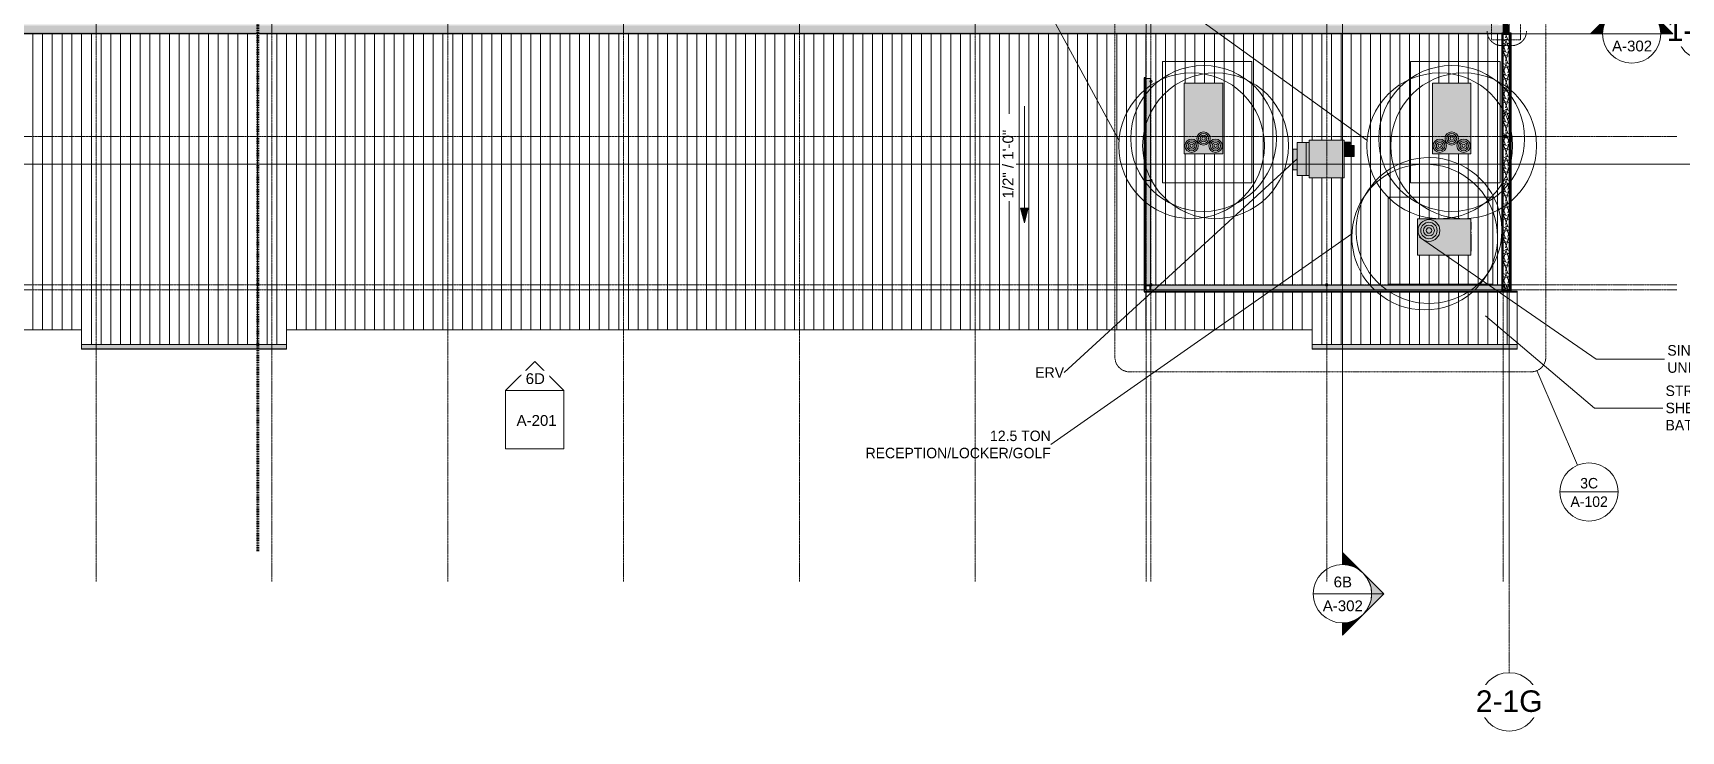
# Model space of a CAD drawing. Header units: inches. Extents: x 21290 to 29226, y -23522 to -20467.
# Drawn here: x 23850 to 26564, y -23522 to -22373 of the extents above; entities that cross this region are included whole.
import ezdxf

# ---------------------------------------------------------------- set-up
doc = ezdxf.new("R2010")
doc.units = ezdxf.units.IN
doc.header["$MEASUREMENT"] = 0
for name, pattern in [('Dash', [0.25, 0.125, -0.125]), ('Dash Dot 3_16_', [0.3125, 0.1875, -0.0625, 0, -0.0625]), ('Grid Line 1_2_', [0.875, 0.5, -0.125, 0.125, -0.125])]:
    doc.linetypes.add(name, pattern=pattern)
for name, color, linetype, lineweight in [('A-ANNO-IDEN', 131, 'Continuous', 9), ('A-ANNO-MATC', 214, 'Dash', 140), ('A-ANNO-SYMB', 150, 'Continuous', 9), ('A-ROOF', 132, 'Continuous', 9), ('A-ROOF-OTLN', 132, 'Continuous', 9), ('A-ROOF-PATT', 132, 'Continuous', 9), ('A-WALL', 113, 'Continuous', 9), ('A-WALL-PATT', 111, 'Continuous', 25), ('G-ANNO-DIMS', 111, 'Continuous', 9), ('G-ANNO-SYMB', 111, 'Continuous', 9), ('I-WALL', 2, 'Continuous', 9), ('M-EQPM', 50, 'Continuous', 9), ('M-EQPM-IDEN', 50, 'Continuous', 9), ('M-HVAC-DUCT', 70, 'Continuous', 9), ('M-HVAC-DUCT-ANNO', 70, 'Continuous', 9), ('S-BEAM', 12, 'Continuous', 9), ('S-COLS', 52, 'Continuous', 9), ('S-GRID', 1, 'Continuous', 9), ('S-GRID-IDEN', 1, 'Continuous', 9)]:
    doc.layers.add(name, color=color, linetype=linetype, lineweight=lineweight)
doc.styles.add('Arial', font='arial.ttf', dxfattribs={"height": 35.407186})
doc.styles.add('Arial_1', font='arial.ttf', dxfattribs={"height": 17.703593})
doc.styles.add('Century Gothic', font='GOTHIC.TTF', dxfattribs={"height": 17.245342})
pattern_1 = [(45, (0, 0), (-19.00703, 19.00703), []), (45, (0, 28.8), (-19.00703, 19.00703), [])]

# ---------------------------------------------------------------- blocks, each defined once
blk = doc.blocks.new('Carrier_48TC_Standard_Efficiency_Gas_Heat_Electric_Cooling_Packaged_Rooftop_Unit_3_to_15_nominal_tons - 15 ton 48TC__16-873539-Roof Low')
at = {"layer": 'M-EQPM'}
for points in [[(-57.9, -31.7), (57.9, -31.7), (57.9, 31.7), (-57.9, 31.7)], [(57.9, 15.4), (58.1, 15.4), (58.1, 27.3), (57.9, 27.3)], [(57.9, -25.1), (58.1, -25.1), (58.1, 6.7), (57.9, 6.7)]]:
    blk.add_hatch(color=256, dxfattribs=at).paths.add_polyline_path(points, flags=0)
for p, q in [((-105.9, -79.7), (-105.9, 67.7)), ((-105.9, 67.7), (93.9, 67.7)), ((93.9, 67.7), (93.9, -79.7)), ((57.9, 31.7), (-57.9, 31.7)), ((-57.9, 31.7), (-57.9, -31.7)), ((57.9, -31.7), (57.9, 31.7)), ((58.1, 27.3), (57.9, 27.3)), ((58.1, 27.3), (58.1, 15.4)), ((57.9, 15.4), (58.1, 15.4)), ((58.1, 10.3), (57.9, 10.3)), ((57.9, 9.3), (58.1, 9.3)), ((58.1, 6.7), (57.9, 6.7)), ((58.1, 9.3), (58.1, 10.3)), ((58.1, 10.3), (58.1, 9.3)), ((58.1, 6.7), (58.1, -25.1)), ((57.9, -25.1), (58.1, -25.1)), ((-57.9, -31.7), (57.9, -31.7)), ((93.9, -79.7), (-105.9, -79.7))]:
    blk.add_line(p, q, dxfattribs=at)
for centre, radius in [((-44.9, 19.7), 120), ((-32.9, 0), 120), ((-32.9, 0), 120), ((-44.9, -19.7), 120), ((-44.9, 19.7), 11), ((-44.9, 19.7), 8.25), ((-44.9, 19.7), 5.5), ((-44.9, 19.7), 2.75), ((-32.9, 0), 11), ((-32.9, 0), 8.25), ((-32.9, 0), 5.5), ((-32.9, 0), 2.75), ((-44.9, -19.7), 11), ((-44.9, -19.7), 8.25), ((-44.9, -19.7), 5.5), ((-44.9, -19.7), 2.75)]:
    blk.add_circle(centre, radius, dxfattribs=at)
blk = doc.blocks.new('Carrier_48TC_Standard_Efficiency_Gas_Heat_Electric_Cooling_Packaged_Rooftop_Unit_3_to_15_nominal_tons - 12_5 ton 48TC__14-1350227-Roof Low')
at = {"layer": 'M-EQPM'}
for points in [[(-21, -29.8), (44.1, -29.8), (44.1, 29.7), (-44.1, 29.7), (-44.1, -29.8)], [(44.1, 12.1), (44.2, 12.1), (44.2, 24.7), (44.1, 24.7), (44.1, 23.2)], [(44.1, -23.5), (44.2, -23.5), (44.2, 4.9), (44.1, 4.9), (44.1, -15.5)]]:
    blk.add_hatch(color=256, dxfattribs=at).paths.add_polyline_path(points, flags=0)
for p, q in [((-92.1, -77.8), (-92.1, 65.7)), ((-92.1, 65.7), (80.1, 65.7)), ((80.1, 65.7), (80.1, -77.8)), ((44.1, 29.7), (-44.1, 29.7)), ((-44.1, 29.7), (-44.1, -29.8)), ((44.1, -29.8), (44.1, 29.7)), ((44.2, 24.7), (44.1, 24.7)), ((44.1, 12.1), (44.2, 12.1)), ((44.2, 8.1), (44.1, 8.1)), ((44.1, 7.1), (44.2, 7.1)), ((44.2, 4.9), (44.1, 4.9)), ((44.2, 24.7), (44.2, 12.1)), ((44.2, 7.1), (44.2, 8.1)), ((44.2, 8.1), (44.2, 7.1)), ((44.2, 4.9), (44.2, -23.5)), ((44.1, -23.5), (44.2, -23.5)), ((-44.1, -29.8), (44.1, -29.8)), ((80.1, -77.8), (-92.1, -77.8))]:
    blk.add_line(p, q, dxfattribs=at)
for radius in [18, 13.5, 9, 4.5]:
    blk.add_circle((-25.1, 10.7), radius, dxfattribs=at)
for centre, start, end in [((-32.1, 0), 313.3123, 180), ((-25.1, 10.7), 1.1219, 234.8678), ((-25.1, 10.7), 305.2366, 358.8781), ((-32.1, 0), 180, 226.7193), ((-32.1, 0), 228.6451, 311.272), ((-25.1, 10.7), 237.2051, 302.7287)]:
    blk.add_arc(centre, 120, start, end, dxfattribs=at)
blk = doc.blocks.new('he3xrtf - 115 V Single Phase-880047-Roof Low')
at = {"layer": 'M-EQPM'}
for points in [[(-28.6, 31.2), (-28.6, -31.2), (28.6, -31.2), (28.6, 31.2)], [(28.6, 27), (28.6, -27), (33.7, -27), (33.7, 27)], [(33.7, 27), (33.7, -27), (48.5, -27), (48.5, 27)], [(-45.4, -4), (-45.4, -22), (-28.6, -22), (-28.6, -4)], [(-28.6, -23.8), (-38.8, -23.8), (-38.8, -27.8), (-28.6, -27.8)]]:
    blk.add_hatch(color=256, dxfattribs=at).paths.add_polyline_path(points, flags=0)
at = {"layer": 'M-EQPM', "lineweight": 15}
for p, q in [((28.6, 31.2), (-28.6, 31.2)), ((-28.6, 31.2), (-28.6, -31.2)), ((28.6, -31.2), (28.6, 31.2)), ((28.6, 27), (33.7, 27)), ((28.6, -27), (28.6, 27)), ((33.7, 27), (48.5, 27)), ((33.7, 27), (33.7, -27)), ((48.5, 27), (48.5, -27)), ((-45.4, -4), (-28.6, -4)), ((-45.4, -4), (-45.4, -22)), ((-28.6, -22), (-45.4, -22)), ((-38.8, -27.8), (-38.8, -23.8)), ((-28.6, -23.8), (-38.8, -23.8)), ((-28.6, -4), (-28.6, -22)), ((33.7, -27), (28.6, -27)), ((48.5, -27), (33.7, -27)), ((-38.8, -27.8), (-28.6, -27.8)), ((-28.6, -31.2), (28.6, -31.2))]:
    blk.add_line(p, q, dxfattribs=at)
blk = doc.blocks.new('Girt_C - 8_D-1405607-Roof Low')
at = {"layer": 'S-BEAM'}
h = blk.add_hatch(color=256, dxfattribs=at)
h.paths.add_polyline_path([(26271.6, -22372.9), (26271.6, -22372.6), (26271.4, -22372.6), (26271.4, -22372.9), (26271.5, -22372.9)], flags=0)
h.paths.add_polyline_path([(26271.4, -22371), (26271.6, -22371), (26271.6, -22359.6), (26271.4, -22359.6), (26271.4, -22371)], flags=0)
for points in [[(26276.1, -22372.9), (26279.2, -22372.9), (26279.2, -22350.9), (26272, -22350.9), (26272, -22359.6), (26271.6, -22359.6), (26271.6, -22371), (26272.6, -22371), (26272.6, -22372.6), (26271.6, -22372.6), (26271.6, -22372.9), (26272.6, -22372.9)], [(26279.4, -22372.9), (26279.4, -22372.9), (26279.4, -22350.9), (26279.2, -22350.9), (26279.2, -22372.9), (26279.3, -22372.9)], [(26271.4, -22372.6), (26271.6, -22372.6), (26271.6, -22371), (26271.4, -22371)], [(26272.6, -22372.6), (26272.6, -22371), (26271.6, -22371), (26271.6, -22372.6)]]:
    blk.add_hatch(color=256, dxfattribs=at).paths.add_polyline_path(points, flags=0)
for p, q in [((26271.4, -22350.9), (26271.4, -22359.1)), ((26271.4, -22359.6), (26271.4, -22371)), ((26272, -22350.9), (26279.2, -22350.9)), ((26279.2, -22350.9), (26279.4, -22350.9)), ((26279.4, -22372.9), (26279.4, -22350.9)), ((26271.4, -22371), (26271.4, -22372.6)), ((26271.4, -22372.6), (26271.4, -22372.9))]:
    blk.add_line(p, q, dxfattribs=at)
blk = doc.blocks.new('Girt_C - 8_D-1411125-Roof Low')
at = {"layer": 'S-BEAM'}
for points in [[(26280.7, -22372.9), (26280.7, -22359.6), (26279.4, -22359.6), (26279.4, -22372.9)], [(26280.8, -22372.9), (26281.4, -22372.9), (26281.3, -22359.6), (26280.8, -22359.6)], [(26280.7, -22372.9), (26280.8, -22372.9), (26280.7, -22372.9)]]:
    blk.add_hatch(color=256, dxfattribs=at).paths.add_polyline_path(points, flags=0)
for p, q in [((26280.7, -22359.6), (26280.7, -22372.9)), ((26280.8, -22359.6), (26280.8, -22372.9)), ((26281.4, -22359.6), (26281.4, -22372.9))]:
    blk.add_line(p, q, dxfattribs=at)
blk = doc.blocks.new('Girt_C - 8_D-1405610-Roof Low')
at = {"layer": 'S-BEAM'}
for points in [[(25683.1, -22615.4), (25683.1, -22447.4), (25682.9, -22447.4), (25683, -22615.4), (25683, -22615.4)], [(25683.1, -22447.4), (25683.1, -22447.4), (25683.5, -22447.4), (25683.5, -22447.2), (25683, -22447.2), (25683, -22447.4)], [(25690.7, -22447.4), (25690.8, -22447.4), (25690.7, -22447.2), (25690.2, -22447.2), (25690.2, -22447.4), (25690.7, -22447.4)]]:
    blk.add_hatch(color=256, dxfattribs=at).paths.add_polyline_path(points, flags=0)
h = blk.add_hatch(color=256, dxfattribs=at)
h.paths.add_polyline_path([(25690.2, -22615.4), (25690.7, -22615.4), (25690.7, -22613.8), (25690.5, -22613.9), (25689.8, -22614.6), (25689.6, -22615.4), (25690.1, -22615.4)], flags=0)
h.paths.add_polyline_path([(25689.4, -22615.4), (25689.6, -22614.5), (25690.2, -22613.8), (25690.7, -22613.6), (25690.7, -22454), (25690.1, -22453.7), (25689.6, -22452.9), (25689.4, -22452.2), (25689.6, -22451.3), (25690.1, -22450.6), (25690.7, -22450.3), (25690.7, -22447.4), (25683.1, -22447.4), (25683.1, -22615.4), (25683.5, -22615.4)], flags=0)
h.paths.add_polyline_path([(25690.7, -22453.8), (25690.7, -22450.6), (25690.5, -22450.6), (25689.8, -22451.3), (25689.6, -22452.2), (25689.8, -22453.1), (25690.5, -22453.7)], flags=0)
h = blk.add_hatch(color=256, dxfattribs=at)
h.paths.add_polyline_path([(25690.8, -22615.4), (25690.9, -22615.4), (25690.8, -22613.8), (25690.7, -22613.9), (25690.8, -22615.4)], flags=0)
h.paths.add_polyline_path([(25690.7, -22613.6), (25690.9, -22613.5), (25690.9, -22454.1), (25690.7, -22454), (25690.7, -22613.5)], flags=0)
h.paths.add_polyline_path([(25690.9, -22453.8), (25690.9, -22450.5), (25690.7, -22450.6), (25690.7, -22453.8), (25690.9, -22453.8)], flags=0)
h.paths.add_polyline_path([(25690.7, -22450.3), (25690.9, -22450.2), (25690.9, -22447.4), (25690.7, -22447.4), (25690.7, -22450.2)], flags=0)
for p, q in [((25683.5, -22447.2), (25682.9, -22447.2)), ((25683, -22447.4), (25683, -22447.2)), ((25683, -22447.2), (25683.5, -22447.2)), ((25683, -22447.4), (25683, -22447.2)), ((25690.7, -22447.4), (25683.1, -22447.4)), ((25683.1, -22447.4), (25690.7, -22447.4)), ((25683.5, -22447.2), (25683.5, -22447.4)), ((25690.2, -22447.2), (25690.8, -22447.2)), ((25690.2, -22447.2), (25690.2, -22447.4)), ((25690.9, -22447.2), (25690.3, -22447.2)), ((25690.8, -22447.2), (25690.8, -22447.4)), ((25690.8, -22447.2), (25690.8, -22447.4)), ((25690.9, -22447.4), (25690.9, -22447.2)), ((25690.9, -22450.3), (25690.9, -22447.4)), ((25690.9, -22453.8), (25690.9, -22450.5)), ((25690.9, -22613.5), (25690.9, -22454.1)), ((25690.9, -22615.4), (25690.9, -22613.8))]:
    blk.add_line(p, q, dxfattribs=at)
for centre, major_axis, start_param, end_param in [((25683.1, -22447.4), (0.188, 0), 3.141593, 4.712389), ((25683.1, -22447.4), (0.0782, 0), 3.194692, 4.712389), ((25690.7, -22447.4), (0.0782, 0), 4.712389, 6.246137), ((25690.7, -22447.4), (0.188, 0), 4.712389, 6.283185)]:
    blk.add_ellipse(centre, major_axis=major_axis, ratio=0.041631, start_param=start_param, end_param=end_param, dxfattribs=at)
blk = doc.blocks.new('Girt_C - 8_D-1472943-Roof Low')
at = {"layer": 'S-BEAM'}
h = blk.add_hatch(color=256, dxfattribs=at)
h.paths.add_polyline_path([(26269.1, -22795.6), (26269.1, -22788), (25982.7, -22788), (25982.7, -22788.2), (25982.1, -22788.9), (25981.3, -22789.3), (25980.4, -22789.3), (25979.6, -22788.9), (25978.9, -22788), (25693.2, -22788), (25693.2, -22788.2), (25692.6, -22788.9), (25691.8, -22789.3), (25690.9, -22789.3), (25690.1, -22788.9), (25689.6, -22788.2), (25689.6, -22795.6), (26258.6, -22795.6)], flags=0)
h.paths.add_polyline_path([(25691.4, -22789.1), (25692.3, -22788.9), (25693, -22788.2), (25692.9, -22788), (25689.8, -22788), (25689.8, -22788.2), (25690.5, -22788.9), (25690.9, -22789)], flags=0)
h.paths.add_polyline_path([(25980.9, -22789.1), (25981.8, -22788.9), (25982.5, -22788.2), (25982.4, -22788), (25979.3, -22788), (25979.3, -22788.2), (25980, -22788.9), (25980.4, -22789)], flags=0)
blk.add_hatch(color=256, dxfattribs=at).paths.add_polyline_path([(26258.6, -22795.8), (26269.1, -22795.8), (26269.1, -22795.6), (25689.6, -22795.6), (25689.6, -22795.8), (26223.5, -22795.8)], flags=0)
h = blk.add_hatch(color=256, dxfattribs=at)
h.paths.add_polyline_path([(26258.6, -22788), (26269.1, -22788), (26269.1, -22787.8), (25982.8, -22787.9), (25982.7, -22788), (26223.5, -22788)], flags=0)
h.paths.add_polyline_path([(25982.4, -22788), (25982.5, -22787.9), (25982.6, -22787.8), (25979.2, -22787.9), (25979.3, -22788)], flags=0)
h.paths.add_polyline_path([(25979, -22788), (25979, -22787.8), (25693.3, -22787.8), (25693.2, -22788), (25978.9, -22788)], flags=0)
h.paths.add_polyline_path([(25692.9, -22788), (25693, -22788), (25693.1, -22787.8), (25690.8, -22787.9), (25690.7, -22788)], flags=0)
for p, q in [((25689.6, -22795.6), (25689.6, -22788.2)), ((25689.6, -22795.8), (25689.6, -22795.6)), ((25693.1, -22787.8), (25689.7, -22787.8)), ((25979, -22787.8), (25693.3, -22787.8)), ((25982.6, -22787.8), (25979.2, -22787.8)), ((26269.1, -22787.8), (25982.8, -22787.8))]:
    blk.add_line(p, q, dxfattribs=at)
blk = doc.blocks.new('Girt_C - 8_D-1405611-Roof Low')
at = {"layer": 'S-BEAM'}
blk.add_hatch(color=256, dxfattribs=at).paths.add_polyline_path([(25682.9, -22789.1), (25683.1, -22789.1), (25683.1, -22615.4), (25682.9, -22615.4), (25682.9, -22789.1)], flags=0)
h = blk.add_hatch(color=256, dxfattribs=at)
h.paths.add_polyline_path([(25689.6, -22789.1), (25690.5, -22789), (25690.1, -22788.9), (25689.6, -22788.2), (25689.4, -22787.3), (25689.6, -22786.4), (25690.1, -22785.7), (25690.7, -22785.5), (25690.7, -22617.3), (25690.1, -22617), (25689.6, -22616.3), (25689.4, -22615.4), (25683.1, -22615.5), (25683.1, -22789.1)], flags=0)
h.paths.add_polyline_path([(25690.7, -22788.9), (25690.7, -22785.7), (25690.5, -22785.7), (25689.8, -22786.4), (25689.6, -22787.3), (25689.8, -22788.2), (25690.5, -22788.9)], flags=0)
h.paths.add_polyline_path([(25690.7, -22617), (25690.7, -22615.4), (25689.6, -22615.4), (25689.8, -22616.3), (25690.5, -22617)], flags=0)
h = blk.add_hatch(color=256, dxfattribs=at)
h.paths.add_polyline_path([(25690.7, -22788), (25690.9, -22787.7), (25690.8, -22785.7), (25690.7, -22785.8), (25690.7, -22787.9)], flags=0)
h.paths.add_polyline_path([(25690.7, -22785.5), (25690.9, -22785.4), (25690.8, -22617.3), (25690.7, -22617.3), (25690.7, -22785.4)], flags=0)
h.paths.add_polyline_path([(25690.9, -22617.1), (25690.8, -22615.4), (25690.7, -22615.4), (25690.7, -22617), (25690.9, -22617.1)], flags=0)
for p, q in [((25682.9, -22615.4), (25683.1, -22615.4)), ((25683.1, -22615.4), (25689.4, -22615.4)), ((25689.6, -22615.4), (25690.7, -22615.4)), ((25690.7, -22615.4), (25690.9, -22615.4)), ((25690.9, -22617.1), (25690.9, -22615.4)), ((25690.9, -22785.4), (25690.9, -22617.4)), ((25683.1, -22789.1), (25682.9, -22789.1)), ((25690.5, -22789.1), (25683.1, -22789.1)), ((25690.9, -22789), (25690.9, -22785.6))]:
    blk.add_line(p, q, dxfattribs=at)
blk = doc.blocks.new('HSS-Hollow Structural Section - HSS1-1_2X1-1_2X1_8 - Obsolete-1395972-Roof Low')
at = {"layer": 'S-BEAM'}
h = blk.add_hatch(color=256, dxfattribs=at)
h.paths.add_polyline_path([(26284.7, -22797.8), (26294.4, -22797.8), (26294.4, -22797.5), (26284.7, -22797.6), (26284.7, -22797.8)], flags=0)
h.paths.add_polyline_path([(22811.1, -22797.8), (22811.1, -22797.5), (22810.7, -22797.6), (22810.7, -22797.8)], flags=0)
h = blk.add_hatch(color=256, dxfattribs=at)
h.paths.add_polyline_path([(26294.4, -22797.5), (26294.4, -22797.5), (26293.7, -22797.5)], flags=0)
h.paths.add_polyline_path([(22811.1, -22797.5), (22811.1, -22797.5), (22810.7, -22797.5)], flags=0)
h = blk.add_hatch(color=256, dxfattribs=at)
h.paths.add_polyline_path([(26294.4, -22798.8), (26294.4, -22797.8), (26284.7, -22797.8), (26284.7, -22798.3), (26284.4, -22798.3), (26284.4, -22798.6), (26272.6, -22798.6), (26272.6, -22798.8), (26293.7, -22798.8)], flags=0)
h.paths.add_polyline_path([(22810.8, -22798.6), (22811.1, -22798.6), (22811.1, -22797.8), (22810.7, -22797.8), (22810.7, -22798.6)], flags=0)
blk.add_hatch(color=256, dxfattribs=at).paths.add_polyline_path([(26294.4, -22799), (26294.4, -22798.8), (26272.6, -22798.8), (26272.6, -22799), (26293.7, -22799)], flags=0)
for p, q in [((26272.6, -22799), (26294.4, -22799)), ((26294.4, -22797.5), (26284.7, -22797.5)), ((26294.4, -22797.5), (26294.4, -22797.8)), ((26294.4, -22797.5), (26294.4, -22797.5)), ((26294.4, -22797.8), (26294.4, -22798.8)), ((26294.4, -22798.8), (26294.4, -22799))]:
    blk.add_line(p, q, dxfattribs=at)
blk = doc.blocks.new('Rectangular Elbow - Radius - 1 W-1441015-Roof Low')
at = {"layer": 'M-HVAC-DUCT'}
blk.add_hatch(color=256, dxfattribs=at).paths.add_polyline_path([(25930.1, -22598.2), (25932.3, -22598.2), (25932.3, -22564.2), (25924.9, -22564.2), (25924.9, -22598.2), (25928.3, -22598.2)], flags=0)
for p, q in [((25924.9, -22564.2), (25924.9, -22598.2)), ((25924.9, -22598.2), (25924.9, -22564.2)), ((25924.9, -22564.2), (25932.3, -22564.2)), ((25924.9, -22598.2), (25932.3, -22598.2))]:
    blk.add_line(p, q, dxfattribs=at)
blk = doc.blocks.new('Section - Section Head - Filled-1526-Roof Low')
at = {"layer": 'G-ANNO-SYMB'}
h = blk.add_hatch(color=256, dxfattribs=at)
edge = h.paths.add_edge_path(flags=0)
edge.add_line((-0.427, 0.177), (-0.25, 0.354))
edge.add_line((-0.25, 0.354), (-0.25, 0.25))
edge.add_arc((-0.25, 0), 0.25, 90, 135)
h = blk.add_hatch(color=256, dxfattribs=at)
edge = h.paths.add_edge_path(flags=0)
edge.add_arc((-0.25, 0), 0.25, 45, 90)
edge.add_line((-0.25, 0.25), (-0.25, 0.354))
edge.add_line((-0.25, 0.354), (-0.073, 0.177))
h = blk.add_hatch(color=256, dxfattribs=at)
edge = h.paths.add_edge_path(flags=0)
edge.add_arc((-0.25, 0), 0.25, 137.9216, 180)
edge.add_line((-0.5, 0), (-0.604, 0))
edge.add_line((-0.604, 0), (-0.436, 0.168))
h = blk.add_hatch(color=256, dxfattribs=at)
edge = h.paths.add_edge_path(flags=0)
edge.add_line((-0.064, 0.168), (0.104, 0))
edge.add_line((0.104, 0), (0, 0))
edge.add_arc((-0.25, 0), 0.25, 0, 42.0784)
for p, q in [((-0.25, 0.354), (-0.604, 0)), ((-0.25, 0.354), (-0.427, 0.177)), ((-0.25, 0.354), (0.104, 0)), ((-0.25, 0.25), (-0.25, 0.354)), ((-0.073, 0.177), (-0.25, 0.354)), ((-0.25, 0.354), (-0.25, 0.25)), ((-0.436, 0.168), (-0.604, 0)), ((0.104, 0), (-0.064, 0.168)), ((-0.604, 0), (-0.5, 0)), ((0, 0), (0.104, 0)), ((-0.5, 0), (-0.604, 0)), ((0, 0), (0.104, 0))]:
    blk.add_line(p, q, dxfattribs=at)
for start, end in [(360, 180), (137.9216, 180), (90, 135), (45, 90), (0, 42.0784), (180, 360)]:
    blk.add_arc((-0.25, 0), 0.25, start, end, dxfattribs=at)
blk = doc.blocks.new('Elevation - Detail Number-93309-Roof Low')
at = {"layer": 'G-ANNO-SYMB'}
for p, q in [((-0.25, -0.25), (-0.25, 0.25)), ((-0.25, 0.25), (0.25, 0.25)), ((0.25, 0.25), (0.25, -0.25)), ((0.25, -0.25), (-0.25, -0.25))]:
    blk.add_line(p, q, dxfattribs=at)
blk = doc.blocks.new('Elevation - Detail Number-93036-Roof Low')
at = {"layer": 'G-ANNO-SYMB'}
for p, q in [((0, 0.25), (-0.25, 0)), ((0.25, 0), (0, 0.25)), ((-0.25, 0), (0.25, 0))]:
    blk.add_line(p, q, dxfattribs=at)
blk = doc.blocks.new('Grid - Grid Head - Circle-14747-Roof Low')
at = {"layer": 'S-GRID-IDEN'}
blk.add_circle((0, 0), 0.25, dxfattribs=at)
blk = doc.blocks.new('Floor Plan - Callout Head-19020-Roof Low')
at = {"layer": 'A-ANNO-SYMB'}
blk.add_line((-0.25, 0), (0.25, 0), dxfattribs=at)
for start, end in [(360, 180), (180, 360)]:
    blk.add_arc((0, 0), 0.25, start, end, dxfattribs=at)

msp = doc.modelspace()

# ---------------------------------------------------------------- hatches: boundary and pattern name
at = {"layer": 'A-ROOF-OTLN', "lineweight": 5}
for points in [[(24100.38687, -22892.55281), (24267.89023, -22892.55281), (24267.89023, -22885.67781), (23930.39023, -22885.67781), (23930.39023, -22892.55281), (24082.8405, -22892.55281)], [(24100.38687, -22893.16384), (24267.89023, -22893.11407), (24267.89023, -22892.55281), (23930.39023, -22892.63858), (23930.39023, -22893.16384), (24082.8405, -22893.16384)], [(26223.49825, -22892.55281), (26294.39023, -22892.55281), (26294.39023, -22885.67781), (25956.89023, -22885.67781), (25956.89023, -22892.55281), (26205.95187, -22892.55281)], [(26135.76637, -22893.16384), (26294.39023, -22893.11407), (26294.39023, -22892.55281), (25956.89023, -22892.63858), (25956.89023, -22893.16384), (26118.22, -22893.16384)]]:
    msp.add_hatch(color=256, dxfattribs=at).paths.add_polyline_path(points, flags=0)
at = {"layer": 'A-ROOF-PATT'}
h = msp.add_hatch(dxfattribs=at)
h.set_pattern_fill('FP_2', color=256, style=0, pattern_type=2)
h.set_pattern_definition([(90, (0.298, -40.069), (-16.082, 1e-15), [])])
h.paths.add_polyline_path([(24012.655, -22885.61531), (24267.89023, -22885.61531), (24267.89023, -22861.61531), (25956.89023, -22861.61531), (25956.89023, -22885.61531), (26294.39023, -22885.61531), (26294.39023, -22799.17781), (26272.64023, -22799.17781), (26272.64023, -22798.61531), (25680.07773, -22798.61531), (25680.07773, -22446.67781), (25682.89023, -22446.67781), (25682.91535, -22447.36375), (25682.9996, -22447.36375), (25683.07773, -22447.22134), (25683.53615, -22447.20533), (25683.53615, -22447.3631), (25690.24539, -22447.3631), (25690.24539, -22447.20536), (25690.78085, -22447.22407), (25690.86511, -22447.36375), (25690.89023, -22447.36661), (25690.94518, -22450.22795), (25691.83527, -22450.22795), (25692.6445, -22450.62329), (25693.19216, -22451.31004), (25693.39023, -22452.17781), (25693.16845, -22453.07531), (25692.6372, -22453.74147), (25691.83527, -22454.12767), (25690.89023, -22454.14679), (25690.94518, -22613.47795), (25691.83527, -22613.47795), (25692.6445, -22613.87329), (25693.19216, -22614.56004), (25693.39023, -22615.42781), (25693.16845, -22616.32531), (25692.6372, -22616.99147), (25691.83527, -22617.37767), (25690.89023, -22617.39679), (25690.94518, -22785.35295), (25691.83527, -22785.35295), (25692.6445, -22785.74829), (25693.19216, -22786.43504), (25693.39023, -22787.30281), (25693.3192, -22787.80281), (25979.00435, -22787.80281), (25978.89023, -22787.30281), (25979.112, -22786.40531), (25979.64325, -22785.73915), (25980.44518, -22785.35295), (25981.33527, -22785.35295), (25982.1445, -22785.74829), (25982.69216, -22786.43504), (25982.89023, -22787.30281), (25982.8192, -22787.80281), (26269.14023, -22787.80281), (26269.14023, -22372.92781), (26271.39023, -22372.92781), (26271.39023, -22372.80281), (22811.14023, -22372.80281), (22811.14023, -22798.61531), (22778.14023, -22798.61531), (22778.14023, -22861.61531), (23930.39023, -22861.61531), (23930.39023, -22885.61531), (23995.10862, -22885.61531)], flags=0)
h.paths.add_polyline_path([(25682.89023, -22795.80281), (25689.64023, -22795.77769), (25689.64023, -22789.05281), (25682.89023, -22789.05281), (25682.89023, -22795.77769)], flags=0)
h.paths.add_polyline_path([(24132.95273, -22795.42781), (24132.95273, -22795.30281), (24137.70273, -22795.30281), (24137.70273, -22795.42781)], flags=0)
h.paths.add_polyline_path([(25692.94474, -22787.80281), (25693.05125, -22787.80281), (25693.18523, -22787.30281), (25692.94474, -22786.40531), (25692.28773, -22785.74829), (25691.39023, -22785.50781), (25690.89023, -22785.64178), (25690.94518, -22787.80281), (25692.6372, -22787.80281)], flags=0)
h.paths.add_polyline_path([(25979.2292, -22787.80281), (25982.55125, -22787.80281), (25982.68523, -22787.30281), (25982.44474, -22786.40531), (25981.78773, -22785.74829), (25980.89023, -22785.50781), (25979.99273, -22785.74829), (25979.32774, -22786.43504), (25979.09523, -22787.30281)], flags=0)
h.paths.add_polyline_path([(26130.26523, -22738.30281), (26130.26523, -22678.80281), (26218.39023, -22678.80281), (26218.39023, -22683.80281), (26218.51523, -22683.80281), (26218.51523, -22696.42781), (26218.39023, -22696.42781), (26218.39023, -22703.67781), (26218.51523, -22703.67781), (26218.51523, -22732.05281), (26218.39023, -22732.05281), (26218.39023, -22738.30281), (26153.31275, -22738.30281)], flags=0)
h.paths.add_polyline_path([(25691.39023, -22617.22281), (25692.28773, -22616.98233), (25692.95271, -22616.29558), (25693.18523, -22615.42781), (25692.94474, -22614.53031), (25692.28773, -22613.87329), (25691.39023, -22613.63281), (25690.89023, -22613.76678), (25690.94518, -22617.10356)], flags=0)
h.paths.add_polyline_path([(26009.39023, -22611.30281), (25952.14023, -22611.30281), (25952.14023, -22607.11531), (25932.26523, -22607.11531), (25932.26523, -22598.17781), (25924.86532, -22598.17781), (25924.86532, -22564.17781), (25932.26523, -22564.17781), (25932.26523, -22553.11531), (25952.14023, -22553.11531), (25952.14023, -22548.92781), (26009.39023, -22548.92781), (26009.39023, -22552.30486), (26019.51523, -22552.30486), (26019.51523, -22556.30486), (26009.39023, -22556.30486), (26009.39023, -22558.11531), (26026.14023, -22558.11531), (26026.14023, -22576.11531), (26009.39023, -22576.11531)], flags=0)
h.paths.add_polyline_path([(26200.58875, -22571.42781), (26155.01523, -22571.42781), (26155.01523, -22455.55281), (26159.39023, -22455.55281), (26159.39023, -22455.42781), (26171.26523, -22455.42781), (26171.26523, -22455.55281), (26180.01523, -22455.55281), (26180.01523, -22455.42781), (26211.76523, -22455.42781), (26211.76523, -22455.55281), (26218.39023, -22455.55281), (26218.39023, -22571.42781), (26203.50346, -22571.42781)], flags=0)
h.paths.add_polyline_path([(25804.89023, -22571.42781), (25746.39023, -22571.42781), (25746.39023, -22455.55281), (25750.76523, -22455.55281), (25750.76523, -22455.42781), (25762.64023, -22455.42781), (25762.64023, -22455.55281), (25771.39023, -22455.55281), (25771.39023, -22455.42781), (25803.14023, -22455.42781), (25803.14023, -22455.55281), (25809.76523, -22455.55281), (25809.76523, -22571.42781)], flags=0)
h.paths.add_polyline_path([(25691.39023, -22453.97281), (25692.28773, -22453.73233), (25692.95271, -22453.04558), (25693.18523, -22452.17781), (25692.94474, -22451.28031), (25692.28773, -22450.62329), (25691.39023, -22450.38281), (25690.89023, -22450.51678), (25690.94518, -22453.85356)], flags=0)
at = {"layer": 'A-WALL', "lineweight": 5}
h = msp.add_hatch(color=256, dxfattribs=at)
h.paths.add_polyline_path([(26271.39023, -22372.80281), (26271.39023, -22372.60634), (22786.38923, -22372.60634), (22786.38923, -22372.80281), (26258.591, -22372.80281)], flags=0)
h.paths.add_polyline_path([(23275.70725, -22371.03154), (26271.39023, -22371.03154), (26271.3902, -22359.55281), (26270.89023, -22359.55287), (26270.89023, -22360.19771), (22791.39023, -22360.1274), (22791.39023, -22359.11922), (22794.55429, -22359.11922), (22795.09036, -22358.80281), (22791.38923, -22358.80281), (22791.38923, -22370.30281), (22786.38923, -22370.30281), (22786.38923, -22371.03154), (23135.33625, -22371.03154)], flags=0)
h.paths.add_polyline_path([(22854.59425, -22359.55287), (26263.39023, -22359.55287), (26263.39023, -22359.11922), (26266.55429, -22359.11922), (26267.09036, -22358.80281), (22795.69009, -22358.80281), (22795.73726, -22358.91671), (22796.22616, -22359.11922), (22799.39023, -22359.11922), (22799.39023, -22359.55281), (22819.5015, -22359.55287)], flags=0)
h.paths.add_polyline_path([(26271.3902, -22359.11922), (26271.3902, -22358.80281), (26267.69009, -22358.80281), (26267.73726, -22358.91671), (26268.22616, -22359.11922), (26270.89023, -22359.11922)], flags=0)
at = {"layer": 'A-WALL'}
for points in [[(26284.39023, -22798.30281), (26284.39023, -22796.80281), (26270.64023, -22796.80281), (26270.64023, -22374.42781), (26284.39023, -22374.42781), (26284.39023, -22372.92781), (26269.14023, -22372.92781), (26269.14023, -22798.30281), (26276.13737, -22798.30281)], [(25680.39023, -22795.80281), (25682.89023, -22795.80281), (25682.89023, -22446.67781), (25680.07773, -22446.67781), (25680.07773, -22449.17781), (25680.39023, -22449.17781), (25680.39023, -22791.82421)], [(25697.107, -22798.61531), (26281.89023, -22798.61531), (26281.89023, -22798.30281), (25680.07773, -22798.30281), (25680.07773, -22798.61531)]]:
    msp.add_hatch(color=256, dxfattribs=at).paths.add_polyline_path(points, flags=0)
at = {"layer": 'A-WALL', "lineweight": 5}
for points in [[(26270.64023, -22796.80281), (26282.89023, -22796.80281), (26282.89023, -22796.05281), (26271.39023, -22796.05281), (26271.39023, -22375.17781), (26282.89023, -22375.17781), (26282.89023, -22374.42781), (26270.64023, -22374.42781), (26270.64023, -22791.82421)], [(26281.39023, -22796.05281), (26281.89023, -22796.05281), (26281.89023, -22375.17781), (26281.39023, -22375.17781), (26281.39023, -22791.82421)], [(26282.89023, -22796.80281), (26284.39023, -22796.80281), (26284.39023, -22374.42781), (26282.89023, -22374.42781), (26282.89023, -22796.05281)], [(26284.39023, -22798.30281), (26284.70273, -22798.30281), (26284.70273, -22372.92781), (26284.39023, -22372.92781), (26284.39023, -22796.80281)], [(25680.39023, -22798.30281), (25680.39023, -22449.17781), (25680.07773, -22449.17781), (25680.07773, -22798.30281)], [(26281.89023, -22798.61531), (26284.39023, -22798.61531), (26284.39023, -22795.80281), (25680.39023, -22795.80281), (25680.39023, -22798.30281), (26281.89023, -22798.30281)]]:
    msp.add_hatch(color=256, dxfattribs=at).paths.add_polyline_path(points, flags=0)
at = {"layer": 'A-WALL-PATT', "lineweight": 9}
h = msp.add_hatch(dxfattribs=at)
h.set_pattern_fill('FP_5', color=256, style=0, pattern_type=2)
h.set_pattern_definition([(161.57, (0.96, 0.96), (-7.6802237, -0.0009796), [0, -54.643, 6.067, 0]), (18.43, (-0.96, 0.96), (-7.6802237, 0.0009796), [0, -54.643, 6.067, 0]), (108.43, (0.96, 0.96), (3.8382953, -19.20136532), [18.211, -42.499]), (71.57, (-0.96, 0.96), (3.8382953, 19.20136532), [18.211, -42.499])])
h.paths.add_polyline_path([(26276.13737, -22796.05281), (26281.39023, -22796.05281), (26281.39023, -22375.17781), (26271.39023, -22375.17781), (26271.39023, -22796.05281)], flags=0)
h = msp.add_hatch(dxfattribs=at)
h.set_pattern_fill('FP_4', color=256, style=0, pattern_type=2)
h.set_pattern_definition([(0, (0, 0), (0, 24), []), (90, (0, 0), (-24, 1e-15), [])])
h.paths.add_polyline_path([(26281.89023, -22796.05281), (26282.89023, -22796.05281), (26282.89023, -22375.17781), (26281.89023, -22375.17781), (26281.89023, -22791.82421)], flags=0)
at = {"layer": 'I-WALL', "lineweight": 5}
msp.add_hatch(color=256, dxfattribs=at).paths.add_polyline_path([(24137.70273, -22795.42781), (24137.70273, -22795.30281), (24132.95273, -22795.30281), (24132.95273, -22795.42781)], flags=0)
at = {"layer": 'S-COLS'}
h = msp.add_hatch(dxfattribs=at)
h.set_pattern_fill('FP_1', color=256, style=0, pattern_type=2)
h.set_pattern_definition(pattern_1)
h.paths.add_polyline_path([(26273.85623, -22545.05281), (26276.92423, -22545.05281), (26277.25374, -22544.91632), (26277.39023, -22544.58681), (26277.39023, -22541.51881), (26277.25374, -22541.1893), (26276.92423, -22541.05281), (26273.85623, -22541.05281), (26273.52671, -22541.1893), (26273.39023, -22541.51881), (26273.39023, -22544.58681), (26273.52671, -22544.91632)], flags=0)
h.paths.add_polyline_path([(26273.85623, -22544.81981), (26273.69147, -22544.75157), (26273.62323, -22544.58681), (26273.69147, -22541.35405), (26273.85623, -22541.28581), (26277.08898, -22541.35405), (26277.15723, -22541.51881), (26277.08898, -22544.75157), (26276.92423, -22544.81981), (26276.13737, -22544.81981)], flags=0)
h = msp.add_hatch(dxfattribs=at)
h.set_pattern_fill('FP_1', color=256, style=0, pattern_type=2)
h.set_pattern_definition(pattern_1)
h.paths.add_polyline_path([(25690.94518, -22789.25267), (25691.83527, -22789.25267), (25692.6372, -22788.86647), (25693.19216, -22788.17058), (25693.39023, -22787.30281), (25693.19216, -22786.43504), (25692.6372, -22785.73915), (25691.83527, -22785.35295), (25690.94518, -22785.35295), (25690.14325, -22785.73915), (25689.58829, -22786.43504), (25689.39023, -22787.30281), (25689.58829, -22788.17058), (25690.14325, -22788.86647)], flags=0)
h.paths.add_polyline_path([(25691.39023, -22789.09781), (25690.49273, -22788.85733), (25689.83571, -22788.20031), (25689.59523, -22787.30281), (25689.83571, -22786.40531), (25690.49273, -22785.74829), (25691.39023, -22785.50781), (25692.28773, -22785.74829), (25692.94474, -22786.40531), (25693.18523, -22787.30281), (25692.94474, -22788.20031), (25692.28773, -22788.85733)], flags=0)

# ---------------------------------------------------------------- linework, layer by layer
at = {"layer": 'A-ANNO-IDEN', "color": 153}
for p, q in [((26133.72304, -22708.76336), (26424.84753, -22909.39606)), ((26242.28335, -22838.38348), (26421.84753, -22990.53788)), ((26424.84753, -22909.39606), (26541.88859, -22909.47052)), ((26421.84753, -22990.53788), (26538.88859, -22990.53788))]:
    msp.add_line(p, q, dxfattribs=at)
at = {"layer": 'A-ANNO-MATC', "color": 163}
msp.add_line((24220.4473, -20466.80665), (24220.4473, -23225.8711), dxfattribs=at)
at = {"layer": 'A-ANNO-SYMB', "linetype": 'Dash Dot 3_16_'}
for p, q in [((25632.11141, -22344.82089), (25632.11141, -22906.45287)), ((26252.25644, -22338.59601), (26252.25644, -22384.02147)), ((26300.20553, -22384.02147), (26300.20553, -22338.59601)), ((26341.68306, -22906.45287), (26341.68306, -22344.82089)), ((26252.25644, -22384.02147), (26300.20553, -22384.02147)), ((26269.0228, -22393.46416), (26285.88729, -22393.46416)), ((25656.11141, -22930.45287), (26317.68306, -22930.45287))]:
    msp.add_line(p, q, dxfattribs=at)
at = {"layer": 'A-ANNO-SYMB'}
msp.add_line((26327.14541, -22928.5088), (26393.87762, -23084.0558), dxfattribs=at)
at = {"layer": 'A-ANNO-SYMB', "linetype": 'Dash Dot 3_16_'}
for centre, start, end in [((26269.0228, -22369.46416), 180, 270), ((26285.88729, -22369.46416), 270, 0), ((25656.11141, -22906.45287), 180, 270), ((26317.68306, -22906.45287), 270, 0)]:
    msp.add_arc(centre, 24, start, end, dxfattribs=at)
at = {"layer": 'A-ROOF'}
for p, q in [((26272.64023, -22799.17781), (26272.64023, -22798.6105)), ((26294.39023, -22799.17781), (26272.64023, -22799.17781)), ((26294.39023, -22799.17781), (26294.39023, -22885.61531)), ((22778.14023, -22861.61531), (23930.39023, -22861.61531)), ((23930.39023, -22861.61531), (23930.39023, -22885.61531)), ((24267.89023, -22885.61531), (24267.89023, -22861.61531)), ((24267.89023, -22861.61531), (25956.89023, -22861.61531)), ((25956.89023, -22861.61531), (25956.89023, -22885.61531)), ((23930.39023, -22885.61531), (24267.89023, -22885.61531)), ((25956.89023, -22885.61531), (26294.39023, -22885.61531))]:
    msp.add_line(p, q, dxfattribs=at)
at = {"layer": 'A-ROOF-OTLN'}
for p, q in [((23930.39023, -22893.16462), (23930.39023, -22885.61531)), ((24267.89023, -22885.67781), (23930.39023, -22885.67781)), ((24267.89023, -22892.55281), (23930.39023, -22892.55281)), ((23930.39023, -22893.16462), (24267.89023, -22893.16462)), ((24267.89023, -22885.61531), (24267.89023, -22893.16462)), ((25956.89023, -22893.16462), (25956.89023, -22885.61531)), ((26294.39023, -22885.67781), (25956.89023, -22885.67781)), ((26294.39023, -22892.55281), (25956.89023, -22892.55281)), ((25956.89023, -22893.16462), (26294.39023, -22893.16462)), ((26294.39023, -22885.61531), (26294.39023, -22893.16462))]:
    msp.add_line(p, q, dxfattribs=at)
at = {"layer": 'A-WALL'}
for p, q in [((26271.39148, -22372.80281), (22786.38923, -22372.80281)), ((26270.64023, -22796.80281), (26270.64023, -22374.42781)), ((26284.39023, -22374.42781), (26270.64023, -22374.42781)), ((26271.39023, -22796.05281), (26271.39023, -22375.17781)), ((26282.89023, -22375.17781), (26271.39023, -22375.17781)), ((26281.39023, -22796.05281), (26281.39023, -22375.17781)), ((26281.89023, -22796.05281), (26281.89023, -22375.17781)), ((26282.89023, -22374.42781), (26282.89023, -22796.05281)), ((26284.39023, -22795.80281), (26284.39023, -22372.92781)), ((25680.39023, -22449.17781), (25680.07773, -22449.17781)), ((25680.39023, -22449.17781), (25680.39023, -22798.30281)), ((26269.14023, -22798.30281), (25680.39023, -22798.30281)), ((26270.64023, -22796.80281), (26284.39023, -22796.80281)), ((26271.39023, -22796.05281), (26282.89023, -22796.05281)), ((26281.89023, -22798.61531), (26281.89023, -22798.30281)), ((26282.89023, -22796.05281), (26282.89023, -22796.80281))]:
    msp.add_line(p, q, dxfattribs=at)
at = {"layer": 'A-WALL', "lineweight": 25}
for p, q in [((26269.14023, -22372.92781), (26269.14023, -22798.30281)), ((26284.70273, -22372.92781), (26269.14023, -22372.92781)), ((26284.70273, -22798.30281), (26284.70273, -22372.92781)), ((25682.89023, -22446.67781), (25680.07773, -22446.67781)), ((25680.07773, -22446.67781), (25680.07773, -22798.61531)), ((25682.89023, -22795.80281), (25682.89023, -22446.67781)), ((25680.07773, -22798.61531), (26284.39023, -22798.61531)), ((26284.39023, -22795.80281), (25682.89023, -22795.80281)), ((26269.14023, -22798.30281), (26284.70273, -22798.30281)), ((26284.39023, -22798.61531), (26284.39023, -22795.80281))]:
    msp.add_line(p, q, dxfattribs=at)
at = {"layer": 'G-ANNO-DIMS'}
for p, q in [((25482.90246, -22493.0495), (25482.90246, -22685.0495)), ((25482.90246, -22685.0495), (25489.33324, -22661.0495))]:
    msp.add_line(p, q, dxfattribs=at)
at = {"layer": 'G-ANNO-SYMB'}
for p, q in [((26006.81696, -20822.32008), (26006.81696, -23247.85936)), ((26435.16144, -22374.35697), (21735.73113, -22374.35697)), ((26603.82365, -22588.63029), (21735.73113, -22588.63029)), ((25958.81696, -23295.85936), (26054.81696, -23295.85936))]:
    msp.add_line(p, q, dxfattribs=at)
at = {"layer": 'I-WALL'}
for p, q in [((24132.95273, -22795.42781), (24132.95273, -22795.30281)), ((24137.70273, -22795.30281), (24132.95273, -22795.30281)), ((24132.95273, -22795.42781), (24137.70273, -22795.42781)), ((24137.70273, -22795.30281), (24137.70273, -22795.42781))]:
    msp.add_line(p, q, dxfattribs=at)
at = {"layer": 'M-EQPM-IDEN', "color": 153}
for p, q in [((26047.01523, -22548.99031), (25569.23146, -22204.84503)), ((25638.39023, -22548.99031), (25517.23146, -22325.59492)), ((25932.26523, -22580.11531), (25548.35646, -22931.47562)), ((26022.26523, -22703.17781), (25526.41896, -23050.20674))]:
    msp.add_line(p, q, dxfattribs=at)
at = {"layer": 'M-HVAC-DUCT-ANNO'}
msp.add_line((25924.86532, -22598.17781), (25924.86532, -22564.17781), dxfattribs=at)
at = {"layer": 'S-COLS', "lineweight": 15}
for p, q in [((26273.39023, -22541.51881), (26273.39023, -22544.58681)), ((26273.62323, -22544.58681), (26273.62323, -22541.51881)), ((26276.92423, -22541.05281), (26273.85623, -22541.05281)), ((26273.85623, -22541.28581), (26276.92423, -22541.28581)), ((26276.92423, -22544.81981), (26273.85623, -22544.81981)), ((26273.85623, -22545.05281), (26276.92423, -22545.05281)), ((26277.15723, -22541.51881), (26277.15723, -22544.58681)), ((26277.39023, -22544.58681), (26277.39023, -22541.51881)), ((26273.39023, -22787.76881), (26273.39023, -22790.83681)), ((26273.62323, -22790.83681), (26273.62323, -22787.76881)), ((26276.92423, -22787.30281), (26273.85623, -22787.30281)), ((26273.85623, -22787.53581), (26276.92423, -22787.53581)), ((26276.92423, -22791.06981), (26273.85623, -22791.06981)), ((26273.85623, -22791.30281), (26276.92423, -22791.30281)), ((26277.15723, -22787.76881), (26277.15723, -22790.83681)), ((26277.39023, -22790.83681), (26277.39023, -22787.76881))]:
    msp.add_line(p, q, dxfattribs=at)
for centre, radius, start, end in [((25691.39023, -22452.17781), 2, 0, 180), ((25691.39023, -22452.17781), 2, 180, 0), ((25691.39023, -22452.17781), 1.795, 0, 180), ((25691.39023, -22452.17781), 1.795, 180, 0), ((26273.85623, -22541.51881), 0.466, 90, 180), ((26273.85623, -22544.58681), 0.466, 180, 270), ((26273.85623, -22541.51881), 0.233, 90, 180), ((26273.85623, -22544.58681), 0.233, 180, 270), ((26276.92423, -22541.51881), 0.466, 0, 90), ((26276.92423, -22541.51881), 0.233, 0, 90), ((26276.92423, -22544.58681), 0.466, 270, 0), ((26276.92423, -22544.58681), 0.233, 270, 0), ((25691.39023, -22615.42781), 2, 0, 180), ((25691.39023, -22615.42781), 2, 180, 0), ((25691.39023, -22615.42781), 1.795, 0, 180), ((25691.39023, -22615.42781), 1.795, 180, 0), ((25691.39023, -22787.30281), 2, 0, 180), ((25691.39023, -22787.30281), 2, 180, 0), ((25691.39023, -22787.30281), 1.795, 0, 180), ((25691.39023, -22787.30281), 1.795, 180, 0), ((25980.89023, -22787.30281), 2, 0, 180), ((25980.89023, -22787.30281), 2, 180, 0), ((25980.89023, -22787.30281), 1.795, 0, 180), ((25980.89023, -22787.30281), 1.795, 180, 0), ((26273.85623, -22787.76881), 0.466, 90, 180), ((26273.85623, -22790.83681), 0.466, 180, 270), ((26273.85623, -22787.76881), 0.233, 90, 180), ((26273.85623, -22790.83681), 0.233, 180, 270), ((26276.92423, -22787.76881), 0.466, 0, 90), ((26276.92423, -22787.76881), 0.233, 0, 90), ((26276.92423, -22790.83681), 0.466, 270, 0), ((26276.92423, -22790.83681), 0.233, 270, 0)]:
    msp.add_arc(centre, radius, start, end, dxfattribs=at)
at = {"layer": 'S-GRID', "linetype": 'Grid Line 1_2_'}
for p, q in [((23954.39023, -23275.7461), (23954.39023, -20589.47733)), ((24243.89023, -23275.7461), (24243.89023, -20589.47733)), ((24533.39023, -23275.7461), (24533.39023, -20589.47733)), ((24822.89023, -23275.7461), (24822.89023, -20589.47733)), ((25112.39023, -23275.7461), (25112.39023, -20589.47733)), ((25401.89023, -23275.7461), (25401.89023, -20589.47733)), ((25691.39023, -23275.7461), (25691.39023, -20589.47733)), ((25980.89023, -23275.7461), (25980.89023, -20589.47733)), ((26271.39023, -23275.7461), (26271.39023, -20589.47733)), ((26271.39023, -23275.7461), (26271.39023, -20589.47733)), ((26281.39023, -23275.7461), (26281.39023, -20589.47733)), ((23954.39023, -23275.7461), (23954.39023, -20724.9518)), ((24243.89023, -23275.7461), (24243.89023, -20724.9518)), ((24533.39023, -23275.7461), (24533.39023, -20724.9518)), ((24822.89023, -23275.7461), (24822.89023, -20724.9518)), ((25112.39023, -23275.7461), (25112.39023, -20724.9518)), ((25401.89023, -23275.7461), (25401.89023, -20724.9518)), ((25683.39023, -23275.7461), (25683.39023, -20724.9518)), ((25691.39023, -23275.7461), (25691.39023, -20724.9518)), ((25980.89023, -23275.7461), (25980.89023, -20724.9518)), ((26281.39023, -23425.7461), (26281.39023, -20724.9518)), ((26557.32365, -22543.05281), (21423.73698, -22543.05281)), ((26557.32365, -22787.30281), (21423.73698, -22787.30281)), ((26557.32365, -22787.30281), (21423.73698, -22787.30281)), ((26557.32365, -22795.30281), (21423.73698, -22795.30281)), ((26557.32365, -22795.30281), (21564.76208, -22795.30281))]:
    msp.add_line(p, q, dxfattribs=at)

# ---------------------------------------------------------------- block references
at = {"layer": 'A-ANNO-SYMB', "xscale": 191.9999999999999, "yscale": 191.9999999999999, "zscale": 191.9999999999999}
msp.add_blockref('Floor Plan - Callout Head-19020-Roof Low', (26412.80232, -23128.16765), dxfattribs=at)
at = {"layer": 'G-ANNO-SYMB', "xscale": 191.9999999999999, "yscale": 191.9999999999999, "zscale": 191.9999999999999}
for name, p in [('Elevation - Detail Number-93036-Roof Low', (24676.48128, -22961.3154)), ('Elevation - Detail Number-93309-Roof Low', (24676.48128, -23009.3154))]:
    msp.add_blockref(name, p, dxfattribs=at)
at = {"layer": 'G-ANNO-SYMB', "extrusion": (0, 0, -1), "xscale": 191.9999999999999, "yscale": 191.9999999999999, "zscale": 191.9999999999999, "rotation": 90.00000000000053}
msp.add_blockref('Section - Section Head - Filled-1526-Roof Low', (-26006.81696, -23247.85936), dxfattribs=at)
at = {"layer": 'M-EQPM'}
for name, p, rotation in [('Carrier_48TC_Standard_Efficiency_Gas_Heat_Electric_Cooling_Packaged_Rooftop_Unit_3_to_15_nominal_tons - 15 ton 48TC__16-873539-Roof Low', (25778.07773, -22513.49031), 89.99999999999962), ('Carrier_48TC_Standard_Efficiency_Gas_Heat_Electric_Cooling_Packaged_Rooftop_Unit_3_to_15_nominal_tons - 15 ton 48TC__16-873539-Roof Low', (26186.70273, -22513.49031), 89.99999999999999), ('he3xrtf - 115 V Single Phase-880047-Roof Low', (25980.76523, -22580.11531), 180)]:
    msp.add_blockref(name, p, dxfattribs=dict(at, rotation=rotation))
msp.add_blockref('Carrier_48TC_Standard_Efficiency_Gas_Heat_Electric_Cooling_Packaged_Rooftop_Unit_3_to_15_nominal_tons - 12_5 ton 48TC__14-1350227-Roof Low', (26174.32773, -22708.55281), dxfattribs=at)
at = {"layer": 'M-HVAC-DUCT'}
msp.add_blockref('Rectangular Elbow - Radius - 1 W-1441015-Roof Low', (0, 0), dxfattribs=at)
at = {"layer": 'S-BEAM'}
for name in ['Girt_C - 8_D-1405607-Roof Low', 'Girt_C - 8_D-1411125-Roof Low', 'Girt_C - 8_D-1405610-Roof Low', 'Girt_C - 8_D-1405611-Roof Low', 'HSS-Hollow Structural Section - HSS1-1_2X1-1_2X1_8 - Obsolete-1395972-Roof Low', 'Girt_C - 8_D-1472943-Roof Low']:
    msp.add_blockref(name, (0, 0), dxfattribs=at)
at = {"layer": 'S-GRID-IDEN', "xscale": 191.9999999999999, "yscale": 191.9999999999999, "zscale": 191.9999999999999, "rotation": 89.99999999999982}
msp.add_blockref('Grid - Grid Head - Circle-14747-Roof Low', (26605.32365, -22369.55281), dxfattribs=at)
at = {"layer": 'S-GRID-IDEN', "xscale": 191.9999999999999, "yscale": 191.9999999999999, "zscale": 191.9999999999999}
msp.add_blockref('Grid - Grid Head - Circle-14747-Roof Low', (26281.39023, -23473.7461), dxfattribs=at)

# ---------------------------------------------------------------- texts
at = {"layer": 'A-ANNO-SYMB', "char_height": 17.245342, "attachment_point": 2, "line_spacing_factor": 0.984117, "style": 'Century Gothic'}
for s, insert, width in [('3C', (26413.07917, -23105.18631), 38.88), ('A-102', (26413.07917, -23135.57082), 77.76)]:
    msp.add_mtext(s, dxfattribs=dict(at, insert=insert, width=width))
at = {"layer": 'G-ANNO-SYMB', "char_height": 17.703593, "attachment_point": 2, "line_spacing_factor": 0.938532, "style": 'Arial_1'}
for s, insert, width in [('6B', (26007.4317, -23267.52111), 36.072), ('A-302', (26007.4317, -23306.7936), 78.624)]:
    msp.add_mtext(s, dxfattribs=dict(at, insert=insert, width=width))
at = {"layer": 'M-EQPM-IDEN', "attachment_point": 3, "line_spacing_factor": 0.984117, "style": 'Century Gothic'}
for s, insert, char_height, width in [('ERV', (25548.35646, -22923.08742), 17.245342, 51.84), ('12.5 TON\\PRECEPTION/LOCKER/GOLF', (25526.41896, -23027.24712), 17.2453416, 362.664)]:
    msp.add_mtext(s, dxfattribs=dict(at, insert=insert, char_height=char_height, width=width))

# ---------------------------------------------------------------- next in the draw order: texts
at = {"layer": 'A-ANNO-IDEN', "insert": (26541.88859, -22886.51089), "char_height": 17.2453416, "width": 405.216, "attachment_point": 1, "line_spacing_factor": 0.984117, "style": 'Century Gothic', "bg_fill": 3, "box_fill_scale": 1.25, "bg_fill_color": 0, "bg_fill_transparency": 0}
msp.add_mtext('SINGLE-PACKAGED ROOFTOP\\PUNITS', dxfattribs=at)
at = {"layer": 'G-ANNO-DIMS', "insert": (25447.10656, -22645.1195), "char_height": 17.7035928, "width": 134.568, "attachment_point": 1, "rotation": 90, "line_spacing_factor": 0.938532, "style": 'Arial_1', "bg_fill": 3, "box_fill_scale": 1.25, "bg_fill_color": 0, "bg_fill_transparency": 0}
msp.add_mtext('1/2" / 1\'-0"', dxfattribs=at)
at = {"layer": 'G-ANNO-SYMB', "char_height": 17.703593, "attachment_point": 2, "line_spacing_factor": 0.938532, "style": 'Arial_1', "bg_fill": 3, "box_fill_scale": 1.25, "bg_fill_color": 0, "bg_fill_transparency": 0}
for s, insert, width in [('6D', (24677.51726, -22932.86956), 37.584), ('A-201', (24679.67642, -23001.68854), 78.624)]:
    msp.add_mtext(s, dxfattribs=dict(at, insert=insert, width=width))
at = {"layer": 'S-GRID-IDEN', "char_height": 35.407186, "attachment_point": 2, "line_spacing_factor": 0.938532, "style": 'Arial', "bg_fill": 3, "box_fill_scale": 1.25, "bg_fill_color": 0, "bg_fill_transparency": 0}
for s, insert, width in [('1-A.G', (26605.51864, -22350.49331), 153.792), ('2-1G', (26281.381, -23454.87237), 130.896)]:
    msp.add_mtext(s, dxfattribs=dict(at, insert=insert, width=width))

# ---------------------------------------------------------------- next in the draw order: hatches: boundary and pattern name
at = {"layer": 'G-ANNO-DIMS'}
msp.add_hatch(color=256, dxfattribs=at).paths.add_polyline_path([(25482.90246, -22685.0495), (25489.33324, -22661.0495), (25476.47168, -22661.0495)], flags=0)

# ---------------------------------------------------------------- next in the draw order: linework, layer by layer
for p, q in [((25489.33324, -22661.0495), (25476.47168, -22661.0495)), ((25476.47168, -22661.0495), (25482.90246, -22685.0495))]:
    msp.add_line(p, q, dxfattribs=at)
at = {"layer": 'G-ANNO-SYMB'}
msp.add_line((26435.16144, -22374.35697), (26531.16144, -22374.35697), dxfattribs=at)
at = {"layer": 'S-GRID', "linetype": 'Grid Line 1_2_'}
msp.add_line((26557.32365, -22543.05281), (21423.73698, -22543.05281), dxfattribs=at)

# ---------------------------------------------------------------- next in the draw order: block references
at = {"layer": 'G-ANNO-SYMB', "extrusion": (0, 0, -1), "xscale": 191.9999999999999, "yscale": 191.9999999999999, "zscale": 191.9999999999999}
msp.add_blockref('Section - Section Head - Filled-1526-Roof Low', (-26435.16144, -22374.35697), dxfattribs=at)

# ---------------------------------------------------------------- next in the draw order: texts
at = {"layer": 'A-ANNO-IDEN', "insert": (26538.88859, -22953.00683), "char_height": 17.2453416, "width": 400.248, "attachment_point": 1, "line_spacing_factor": 0.984117, "style": 'Century Gothic', "bg_fill": 3, "box_fill_scale": 1.25, "bg_fill_color": 0, "bg_fill_transparency": 0}
msp.add_mtext('STRUCTURAL STANDING SEAM\\PSHEET METAL ROOFING -\\PBATTENLOK - COLOR T.B.D.', dxfattribs=at)
at = {"layer": 'G-ANNO-SYMB', "insert": (26483.77618, -22385.29121), "char_height": 17.703593, "width": 78.624, "attachment_point": 2, "line_spacing_factor": 0.938532, "style": 'Arial_1'}
msp.add_mtext('A-302', dxfattribs=at)

doc.saveas('drawing.dxf')
